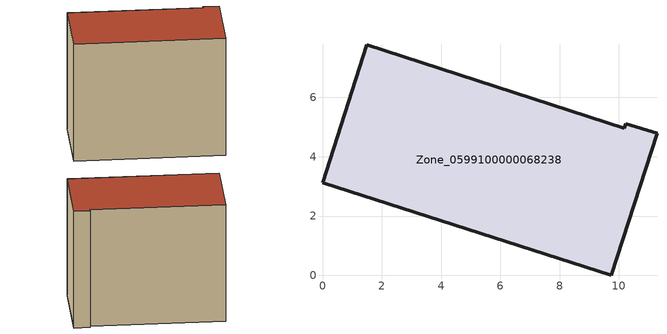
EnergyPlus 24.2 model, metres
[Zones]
Zone_0599100000068238
 floor ground (C_G): 9.75,0 0,3.13 1.5,7.78 10.19,4.96 10.24,5.12 11.29,4.79 z0
 wall outside (C_F): 10.24,5.12 10.19,4.96 1.5,7.78 0,3.13 9.75,0 11.29,4.79 10.24,5.12 z0:8.66
 roof outside (C_R): 9.75,0 11.29,4.79 10.24,5.12 10.19,4.96 1.5,7.78 0,3.13 z8.66
[BUILDING]
Pand.0599100000068238: North Axis=0; Terrain=City; Loads Convergence Tolerance Value=0.04; Temperature Convergence Tolerance Value=0.4; Solar Distribution=FullExterior; Maximum Number of Warmup Days=25; Minimum Number of Warmup Days=1
[Site:Location]
Rotterdam.The.Hague.AP_ZH_NLD Design_Conditions: Latitude=51.96; Longitude=4.45; Time Zone=1; Elevation=-4.5
[SITE:GROUNDTEMPERATURE:BUILDINGSURFACE]
18, 18, 18, 18, 18, 18, 18, 18, 18, 18, 18, 18
[MATERIAL] Thermal Absorptance=0.9; Solar Absorptance=0.7; Visible Absorptance=0.7
Name | Roughness | Thickness | Conductivity | Density | Specific Heat
G.TI.1975-1991 | MediumSmooth | 0.15 | 0.288461 | 540 | 1210
F.TI.1975-1991 | Rough | 0.3 | 0.230769 | 1920 | 840
R.TI.1975-1991 | MediumRough | 0.2 | 0.153846 | 1500 | 1000
[CONSTRUCTION]
C_G: G.TI.1975-1991
C_F: F.TI.1975-1991
C_R: R.TI.1975-1991
[ZONE]
Zone_0599100000068238: Type=1; Multiplier=1; Ceiling Height=Autocalculate; Volume=Autocalculate; Floor Area=autocalculate; Part of Total Floor Area=Yes
[ZONEINFILTRATION:DESIGNFLOWRATE]
Infil_Zone_0599100000068238: Zone or ZoneList or Space or SpaceList=Zone_0599100000068238; Schedule=AlwaysOn; Design Flow Rate Calculation Method=Flow/Area; Flow Rate per Floor Area=0.003; Constant Term Coefficient=1; Temperature Term Coefficient=0; Velocity Term Coefficient=0; Velocity Squared Term Coefficient=0
[HVACTEMPLATE:ZONE:IDEALLOADSAIRSYSTEM]
Zone_0599100000068238: Maximum Heating Supply Air Temperature=50; Minimum Cooling Supply Air Temperature=13; Maximum Heating Supply Air Humidity Ratio=0.0156; Minimum Cooling Supply Air Humidity Ratio=0.0077; Heating Limit=NoLimit; Cooling Limit=NoLimit; Dehumidification Control Type=ConstantSensibleHeatRatio; Cooling Sensible Heat Ratio=0.7; Dehumidification Setpoint=60; Humidification Control Type=None; Humidification Setpoint=30; Outdoor Air Method=None; Outdoor Air Flow Rate per Person=0.00944; Outdoor Air Flow Rate per Zone Floor Area=0; Outdoor Air Flow Rate per Zone=0; Demand Controlled Ventilation Type=None; Outdoor Air Economizer Type=NoEconomizer; Heat Recovery Type=None; Sensible Heat Recovery Effectiveness=0.7; Latent Heat Recovery Effectiveness=0.65
[ZONECONTROL:THERMOSTAT]
ThermostatControl_Zone_0599100000068238: Zone or ZoneList=Zone_0599100000068238; Control Type Schedule=DualSetpointControlType; Control 1=Thermostat_Zone_0599100000068238; Temperature Difference Between Cutout And Setpoint=0
[THERMOSTATSETPOINT:DUALSETPOINT]
Thermostat_Zone_0599100000068238: Heating Setpoint Temperature Schedule=HeatingSetpoint_Zone_0599100000068238; Cooling Setpoint Temperature Schedule=CoolingSetpoint_Zone_0599100000068238
[SCHEDULE:COMPACT]
HeatingSetpoint_Zone_0599100000068238: Through: 12/31, For: AllDays, Until: 24:00, 21
CoolingSetpoint_Zone_0599100000068238: Through: 12/31, For: AllDays, Until: 24:00, 24
DualSetpointControlType: Through: 12/31, For: AllDays, Until: 24:00, 4
AlwaysOn: Through: 12/31, For: AllDays, Until: 24:00, 1
